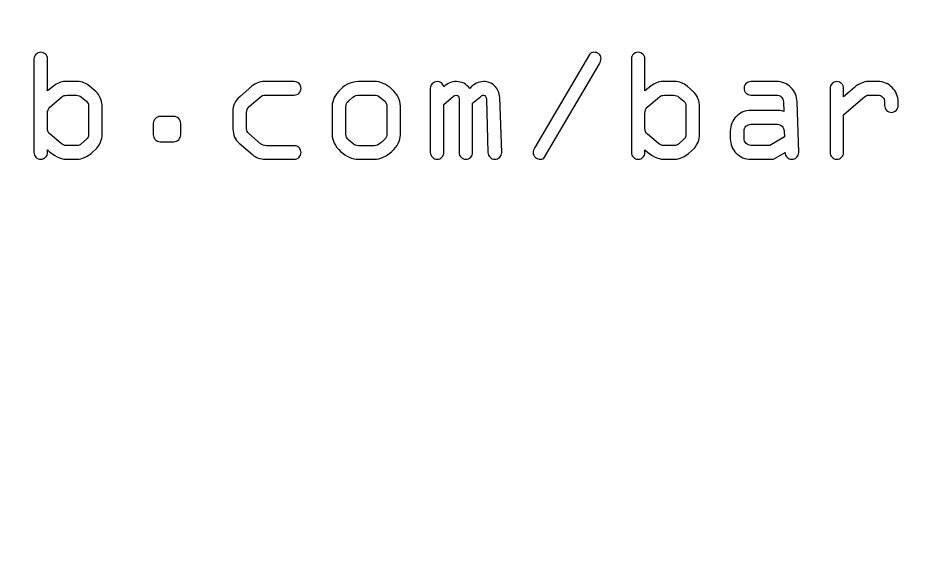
# Model space of a CAD drawing. Header units: centimetres. Extents: x -24.7 to -6.6, y 0.1 to 22.
# Drawn here: x -11.994 to -10.239, y 1.899 to 2.948 of the extents above; entities that cross this region are included whole.
import ezdxf

# ---------------------------------------------------------------- set-up
doc = ezdxf.new("R2010")
doc.units = ezdxf.units.CM
doc.header["$MEASUREMENT"] = 0
doc.layers.add('Layer 1', color=7, linetype='Continuous')

msp = doc.modelspace()

# ---------------------------------------------------------------- linework, layer by layer
at = {"layer": 'Layer 1', "lineweight": 20}
msp.add_open_spline([(-24.23734, 10.9532), (-24.23734, 10.9532), (-7.01586, 10.9532), (-7.01586, 10.9532), (-7.01586, 10.9532), (-6.78356, 10.9532), (-6.5935, 10.76314), (-6.5935, 10.53084), (-6.5935, 10.53084), (-6.5935, 10.53084), (-6.5935, 0.49496), (-6.5935, 0.49496), (-6.5935, 0.49496), (-6.5935, 0.26266), (-6.78356, 0.0726), (-7.01586, 0.0726), (-7.01586, 0.0726), (-7.01586, 0.0726), (-24.23734, 0.0726), (-24.23734, 0.0726), (-24.23734, 0.0726), (-24.46964, 0.0726), (-24.6597, 0.26266), (-24.6597, 0.49496), (-24.6597, 0.49496), (-24.6597, 0.49496), (-24.6597, 10.53084), (-24.6597, 10.53084), (-24.6597, 10.53084), (-24.6597, 10.76314), (-24.46964, 10.9532), (-24.23734, 10.9532)], degree=3, knots=[0, 0, 0, 0, 0.1111111, 0.1111111, 0.1111111, 0.1111111, 0.2222222, 0.2222222, 0.2222222, 0.2222222, 0.3333333, 0.3333333, 0.3333333, 0.3333333, 0.4444444, 0.4444444, 0.4444444, 0.4444444, 0.5555556, 0.5555556, 0.5555556, 0.5555556, 0.6666667, 0.6666667, 0.6666667, 0.6666667, 0.7777778, 0.7777778, 0.7777778, 0.7777778, 1, 1, 1, 1], dxfattribs=at)
at = {"layer": 'Layer 1', "color": 4}
for points, knots in [([(-11.93785, 2.86979), (-11.93785, 2.86979), (-11.93785, 2.80825), (-11.93785, 2.80825), (-11.93785, 2.80825), (-11.93785, 2.80825), (-11.92637, 2.8174), (-11.92637, 2.8174), (-11.92637, 2.8174), (-11.91912, 2.82338), (-11.91166, 2.82634), (-11.90388, 2.82634), (-11.90388, 2.82634), (-11.90388, 2.82634), (-11.88001, 2.82634), (-11.88001, 2.82634), (-11.88001, 2.82634), (-11.87123, 2.82634), (-11.86345, 2.82338), (-11.85663, 2.8174), (-11.85663, 2.8174), (-11.85663, 2.8174), (-11.84424, 2.80671), (-11.84424, 2.80671), (-11.84424, 2.80671), (-11.8408, 2.80369), (-11.838, 2.79941), (-11.83578, 2.79385), (-11.83578, 2.79385), (-11.83355, 2.7883), (-11.83244, 2.78285), (-11.83244, 2.77745), (-11.83244, 2.77745), (-11.83244, 2.77745), (-11.83244, 2.7249), (-11.83244, 2.7249), (-11.83244, 2.7249), (-11.83244, 2.72014), (-11.8335, 2.71516), (-11.83556, 2.70987), (-11.83556, 2.70987), (-11.83763, 2.70463), (-11.84001, 2.70077), (-11.84266, 2.69828), (-11.84266, 2.69828), (-11.84266, 2.69828), (-11.85398, 2.68765), (-11.85398, 2.68765), (-11.85398, 2.68765), (-11.85689, 2.68484), (-11.86102, 2.68236), (-11.86641, 2.68013), (-11.86641, 2.68013), (-11.87176, 2.67791), (-11.87631, 2.6768), (-11.88001, 2.6768), (-11.88001, 2.6768), (-11.88001, 2.6768), (-11.90235, 2.6768), (-11.90235, 2.6768), (-11.90235, 2.6768), (-11.91319, 2.6768), (-11.92505, 2.68283), (-11.93785, 2.6949), (-11.93785, 2.6949), (-11.93785, 2.6949), (-11.93785, 2.68982), (-11.93785, 2.68982), (-11.93785, 2.68982), (-11.93785, 2.68617), (-11.93912, 2.6831), (-11.94166, 2.68061), (-11.94166, 2.68061), (-11.9442, 2.67807), (-11.94727, 2.6768), (-11.95087, 2.6768), (-11.95087, 2.6768), (-11.95447, 2.6768), (-11.95754, 2.67807), (-11.96008, 2.68061), (-11.96008, 2.68061), (-11.96262, 2.68315), (-11.96389, 2.68622), (-11.96389, 2.68982), (-11.96389, 2.68982), (-11.96389, 2.68982), (-11.96389, 2.86984), (-11.96389, 2.86984), (-11.96389, 2.86984), (-11.96389, 2.87344), (-11.96262, 2.87651), (-11.96002, 2.87905), (-11.96002, 2.87905), (-11.95743, 2.88159), (-11.95436, 2.88286), (-11.95087, 2.88286), (-11.95087, 2.88286), (-11.94727, 2.88286), (-11.9442, 2.88159), (-11.94166, 2.87905), (-11.94166, 2.87905), (-11.93912, 2.87651), (-11.93785, 2.87339), (-11.93785, 2.86979)], [0, 0, 0, 0, 0.037037, 0.037037, 0.037037, 0.037037, 0.0740741, 0.0740741, 0.0740741, 0.0740741, 0.1111111, 0.1111111, 0.1111111, 0.1111111, 0.1481481, 0.1481481, 0.1481481, 0.1481481, 0.1851852, 0.1851852, 0.1851852, 0.1851852, 0.2222222, 0.2222222, 0.2222222, 0.2222222, 0.2592593, 0.2592593, 0.2592593, 0.2592593, 0.2962963, 0.2962963, 0.2962963, 0.2962963, 0.3333333, 0.3333333, 0.3333333, 0.3333333, 0.3703704, 0.3703704, 0.3703704, 0.3703704, 0.4074074, 0.4074074, 0.4074074, 0.4074074, 0.4444444, 0.4444444, 0.4444444, 0.4444444, 0.4814815, 0.4814815, 0.4814815, 0.4814815, 0.5185185, 0.5185185, 0.5185185, 0.5185185, 0.5555556, 0.5555556, 0.5555556, 0.5555556, 0.5925926, 0.5925926, 0.5925926, 0.5925926, 0.6296296, 0.6296296, 0.6296296, 0.6296296, 0.6666667, 0.6666667, 0.6666667, 0.6666667, 0.7037037, 0.7037037, 0.7037037, 0.7037037, 0.7407407, 0.7407407, 0.7407407, 0.7407407, 0.7777778, 0.7777778, 0.7777778, 0.7777778, 0.8148148, 0.8148148, 0.8148148, 0.8148148, 0.8518519, 0.8518519, 0.8518519, 0.8518519, 0.8888889, 0.8888889, 0.8888889, 0.8888889, 0.9259259, 0.9259259, 0.9259259, 0.9259259, 1, 1, 1, 1]), ([(-10.87492, 2.86021), (-10.87492, 2.86021), (-10.98064, 2.68082), (-10.98064, 2.68082), (-10.98064, 2.68082), (-10.98234, 2.67812), (-10.98493, 2.6768), (-10.98858, 2.6768), (-10.98858, 2.6768), (-10.99197, 2.6768), (-10.99514, 2.67796), (-10.99811, 2.68029), (-10.99811, 2.68029), (-11.00102, 2.68262), (-11.0025, 2.68558), (-11.0025, 2.68918), (-11.0025, 2.68918), (-11.0025, 2.69241), (-11.00144, 2.6958), (-10.99938, 2.69945), (-10.99938, 2.69945), (-10.99938, 2.69945), (-10.89375, 2.87868), (-10.89375, 2.87868), (-10.89375, 2.87868), (-10.89201, 2.88148), (-10.88926, 2.88286), (-10.8855, 2.88286), (-10.8855, 2.88286), (-10.88222, 2.88286), (-10.87904, 2.88175), (-10.87613, 2.87952), (-10.87613, 2.87952), (-10.87317, 2.8773), (-10.87169, 2.87439), (-10.87169, 2.87074), (-10.87169, 2.87074), (-10.87169, 2.86735), (-10.87275, 2.86386), (-10.87492, 2.86021)], [0, 0, 0, 0, 0.0909091, 0.0909091, 0.0909091, 0.0909091, 0.1818182, 0.1818182, 0.1818182, 0.1818182, 0.2727273, 0.2727273, 0.2727273, 0.2727273, 0.3636364, 0.3636364, 0.3636364, 0.3636364, 0.4545455, 0.4545455, 0.4545455, 0.4545455, 0.5454545, 0.5454545, 0.5454545, 0.5454545, 0.6363636, 0.6363636, 0.6363636, 0.6363636, 0.7272727, 0.7272727, 0.7272727, 0.7272727, 0.8181818, 0.8181818, 0.8181818, 0.8181818, 1, 1, 1, 1]), ([(-10.78723, 2.86979), (-10.78723, 2.86979), (-10.78723, 2.80825), (-10.78723, 2.80825), (-10.78723, 2.80825), (-10.78723, 2.80825), (-10.77575, 2.8174), (-10.77575, 2.8174), (-10.77575, 2.8174), (-10.7685, 2.82338), (-10.76104, 2.82634), (-10.75326, 2.82634), (-10.75326, 2.82634), (-10.75326, 2.82634), (-10.72939, 2.82634), (-10.72939, 2.82634), (-10.72939, 2.82634), (-10.72061, 2.82634), (-10.71283, 2.82338), (-10.70601, 2.8174), (-10.70601, 2.8174), (-10.70601, 2.8174), (-10.69362, 2.80671), (-10.69362, 2.80671), (-10.69362, 2.80671), (-10.69018, 2.80369), (-10.68738, 2.79941), (-10.68516, 2.79385), (-10.68516, 2.79385), (-10.68293, 2.7883), (-10.68182, 2.78285), (-10.68182, 2.77745), (-10.68182, 2.77745), (-10.68182, 2.77745), (-10.68182, 2.7249), (-10.68182, 2.7249), (-10.68182, 2.7249), (-10.68182, 2.72014), (-10.68288, 2.71516), (-10.68494, 2.70987), (-10.68494, 2.70987), (-10.68701, 2.70463), (-10.68939, 2.70077), (-10.69204, 2.69828), (-10.69204, 2.69828), (-10.69204, 2.69828), (-10.70336, 2.68765), (-10.70336, 2.68765), (-10.70336, 2.68765), (-10.70627, 2.68484), (-10.7104, 2.68236), (-10.71579, 2.68013), (-10.71579, 2.68013), (-10.72114, 2.67791), (-10.72569, 2.6768), (-10.72939, 2.6768), (-10.72939, 2.6768), (-10.72939, 2.6768), (-10.75173, 2.6768), (-10.75173, 2.6768), (-10.75173, 2.6768), (-10.76257, 2.6768), (-10.77443, 2.68283), (-10.78723, 2.6949), (-10.78723, 2.6949), (-10.78723, 2.6949), (-10.78723, 2.68982), (-10.78723, 2.68982), (-10.78723, 2.68982), (-10.78723, 2.68617), (-10.7885, 2.6831), (-10.79104, 2.68061), (-10.79104, 2.68061), (-10.79358, 2.67807), (-10.79665, 2.6768), (-10.80025, 2.6768), (-10.80025, 2.6768), (-10.80385, 2.6768), (-10.80692, 2.67807), (-10.80946, 2.68061), (-10.80946, 2.68061), (-10.812, 2.68315), (-10.81327, 2.68622), (-10.81327, 2.68982), (-10.81327, 2.68982), (-10.81327, 2.68982), (-10.81327, 2.86984), (-10.81327, 2.86984), (-10.81327, 2.86984), (-10.81327, 2.87344), (-10.812, 2.87651), (-10.8094, 2.87905), (-10.8094, 2.87905), (-10.80681, 2.88159), (-10.80374, 2.88286), (-10.80025, 2.88286), (-10.80025, 2.88286), (-10.79665, 2.88286), (-10.79358, 2.88159), (-10.79104, 2.87905), (-10.79104, 2.87905), (-10.7885, 2.87651), (-10.78723, 2.87339), (-10.78723, 2.86979)], [0, 0, 0, 0, 0.037037, 0.037037, 0.037037, 0.037037, 0.0740741, 0.0740741, 0.0740741, 0.0740741, 0.1111111, 0.1111111, 0.1111111, 0.1111111, 0.1481481, 0.1481481, 0.1481481, 0.1481481, 0.1851852, 0.1851852, 0.1851852, 0.1851852, 0.2222222, 0.2222222, 0.2222222, 0.2222222, 0.2592593, 0.2592593, 0.2592593, 0.2592593, 0.2962963, 0.2962963, 0.2962963, 0.2962963, 0.3333333, 0.3333333, 0.3333333, 0.3333333, 0.3703704, 0.3703704, 0.3703704, 0.3703704, 0.4074074, 0.4074074, 0.4074074, 0.4074074, 0.4444444, 0.4444444, 0.4444444, 0.4444444, 0.4814815, 0.4814815, 0.4814815, 0.4814815, 0.5185185, 0.5185185, 0.5185185, 0.5185185, 0.5555556, 0.5555556, 0.5555556, 0.5555556, 0.5925926, 0.5925926, 0.5925926, 0.5925926, 0.6296296, 0.6296296, 0.6296296, 0.6296296, 0.6666667, 0.6666667, 0.6666667, 0.6666667, 0.7037037, 0.7037037, 0.7037037, 0.7037037, 0.7407407, 0.7407407, 0.7407407, 0.7407407, 0.7777778, 0.7777778, 0.7777778, 0.7777778, 0.8148148, 0.8148148, 0.8148148, 0.8148148, 0.8518519, 0.8518519, 0.8518519, 0.8518519, 0.8888889, 0.8888889, 0.8888889, 0.8888889, 0.9259259, 0.9259259, 0.9259259, 0.9259259, 1, 1, 1, 1]), ([(-11.25808, 2.77909), (-11.25808, 2.77909), (-11.25808, 2.72405), (-11.25808, 2.72405), (-11.25808, 2.72405), (-11.25808, 2.71241), (-11.26359, 2.70162), (-11.27459, 2.69167), (-11.27459, 2.69167), (-11.2856, 2.68177), (-11.29693, 2.6768), (-11.30862, 2.6768), (-11.30862, 2.6768), (-11.30862, 2.6768), (-11.33915, 2.6768), (-11.33915, 2.6768), (-11.33915, 2.6768), (-11.35106, 2.6768), (-11.36238, 2.68183), (-11.37323, 2.69193), (-11.37323, 2.69193), (-11.38408, 2.70199), (-11.38953, 2.71268), (-11.38953, 2.72405), (-11.38953, 2.72405), (-11.38953, 2.72405), (-11.38953, 2.77909), (-11.38953, 2.77909), (-11.38953, 2.77909), (-11.38953, 2.79047), (-11.38424, 2.80115), (-11.37365, 2.81121), (-11.37365, 2.81121), (-11.36307, 2.82132), (-11.35154, 2.82634), (-11.33915, 2.82634), (-11.33915, 2.82634), (-11.33915, 2.82634), (-11.30862, 2.82634), (-11.30862, 2.82634), (-11.30862, 2.82634), (-11.29693, 2.82655), (-11.2856, 2.82169), (-11.27459, 2.81179), (-11.27459, 2.81179), (-11.26359, 2.80184), (-11.25808, 2.79094), (-11.25808, 2.77909)], [0, 0, 0, 0, 0.0769231, 0.0769231, 0.0769231, 0.0769231, 0.1538462, 0.1538462, 0.1538462, 0.1538462, 0.2307692, 0.2307692, 0.2307692, 0.2307692, 0.3076923, 0.3076923, 0.3076923, 0.3076923, 0.3846154, 0.3846154, 0.3846154, 0.3846154, 0.4615385, 0.4615385, 0.4615385, 0.4615385, 0.5384615, 0.5384615, 0.5384615, 0.5384615, 0.6153846, 0.6153846, 0.6153846, 0.6153846, 0.6923077, 0.6923077, 0.6923077, 0.6923077, 0.7692308, 0.7692308, 0.7692308, 0.7692308, 0.8461538, 0.8461538, 0.8461538, 0.8461538, 1, 1, 1, 1]), ([(-11.46255, 2.6768), (-11.46255, 2.6768), (-11.51822, 2.6768), (-11.51822, 2.6768), (-11.51822, 2.6768), (-11.52801, 2.6768), (-11.53637, 2.67976), (-11.54331, 2.68564), (-11.54331, 2.68564), (-11.54331, 2.68564), (-11.5686, 2.70765), (-11.5686, 2.70765), (-11.5686, 2.70765), (-11.57664, 2.71437), (-11.58066, 2.72347), (-11.58066, 2.7349), (-11.58066, 2.7349), (-11.58066, 2.7349), (-11.58066, 2.76888), (-11.58066, 2.76888), (-11.58066, 2.76888), (-11.58109, 2.77988), (-11.57654, 2.78951), (-11.56707, 2.79766), (-11.56707, 2.79766), (-11.56707, 2.79766), (-11.54431, 2.81735), (-11.54431, 2.81735), (-11.54431, 2.81735), (-11.53701, 2.82333), (-11.52918, 2.82634), (-11.52082, 2.82634), (-11.52082, 2.82634), (-11.52082, 2.82634), (-11.4625, 2.82634), (-11.4625, 2.82634), (-11.4625, 2.82634), (-11.4589, 2.82634), (-11.45583, 2.82507), (-11.45335, 2.82253), (-11.45335, 2.82253), (-11.45081, 2.81999), (-11.44954, 2.81692), (-11.44954, 2.81333), (-11.44954, 2.81333), (-11.44954, 2.80962), (-11.45081, 2.8065), (-11.45335, 2.80401), (-11.45335, 2.80401), (-11.45583, 2.80152), (-11.4589, 2.80031), (-11.4625, 2.80031), (-11.4625, 2.80031), (-11.4625, 2.80031), (-11.51833, 2.80031), (-11.51833, 2.80031), (-11.51833, 2.80031), (-11.52182, 2.80031), (-11.52516, 2.79893), (-11.52833, 2.79613), (-11.52833, 2.79613), (-11.52833, 2.79613), (-11.54923, 2.77829), (-11.54923, 2.77829), (-11.54923, 2.77829), (-11.55262, 2.77544), (-11.55431, 2.77152), (-11.55431, 2.76671), (-11.55431, 2.76671), (-11.55431, 2.76671), (-11.55431, 2.7349), (-11.55431, 2.7349), (-11.55431, 2.7349), (-11.55431, 2.73152), (-11.55299, 2.72861), (-11.55029, 2.72622), (-11.55029, 2.72622), (-11.55029, 2.72622), (-11.52732, 2.7067), (-11.52732, 2.7067), (-11.52732, 2.7067), (-11.52447, 2.70411), (-11.5206, 2.70284), (-11.51589, 2.70284), (-11.51589, 2.70284), (-11.51589, 2.70284), (-11.46255, 2.70284), (-11.46255, 2.70284), (-11.46255, 2.70284), (-11.45906, 2.70284), (-11.45599, 2.70157), (-11.4534, 2.69903), (-11.4534, 2.69903), (-11.45081, 2.69649), (-11.44954, 2.69342), (-11.44954, 2.68982), (-11.44954, 2.68982), (-11.44954, 2.68622), (-11.45081, 2.68315), (-11.45335, 2.68061), (-11.45335, 2.68061), (-11.45589, 2.67807), (-11.45896, 2.6768), (-11.46255, 2.6768)], [0, 0, 0, 0, 0.037037, 0.037037, 0.037037, 0.037037, 0.0740741, 0.0740741, 0.0740741, 0.0740741, 0.1111111, 0.1111111, 0.1111111, 0.1111111, 0.1481481, 0.1481481, 0.1481481, 0.1481481, 0.1851852, 0.1851852, 0.1851852, 0.1851852, 0.2222222, 0.2222222, 0.2222222, 0.2222222, 0.2592593, 0.2592593, 0.2592593, 0.2592593, 0.2962963, 0.2962963, 0.2962963, 0.2962963, 0.3333333, 0.3333333, 0.3333333, 0.3333333, 0.3703704, 0.3703704, 0.3703704, 0.3703704, 0.4074074, 0.4074074, 0.4074074, 0.4074074, 0.4444444, 0.4444444, 0.4444444, 0.4444444, 0.4814815, 0.4814815, 0.4814815, 0.4814815, 0.5185185, 0.5185185, 0.5185185, 0.5185185, 0.5555556, 0.5555556, 0.5555556, 0.5555556, 0.5925926, 0.5925926, 0.5925926, 0.5925926, 0.6296296, 0.6296296, 0.6296296, 0.6296296, 0.6666667, 0.6666667, 0.6666667, 0.6666667, 0.7037037, 0.7037037, 0.7037037, 0.7037037, 0.7407407, 0.7407407, 0.7407407, 0.7407407, 0.7777778, 0.7777778, 0.7777778, 0.7777778, 0.8148148, 0.8148148, 0.8148148, 0.8148148, 0.8518519, 0.8518519, 0.8518519, 0.8518519, 0.8888889, 0.8888889, 0.8888889, 0.8888889, 0.9259259, 0.9259259, 0.9259259, 0.9259259, 1, 1, 1, 1]), ([(-11.20062, 2.68982), (-11.20062, 2.68982), (-11.20062, 2.81333), (-11.20062, 2.81333), (-11.20062, 2.81333), (-11.20062, 2.81692), (-11.19935, 2.81999), (-11.19675, 2.82253), (-11.19675, 2.82253), (-11.19421, 2.82507), (-11.19109, 2.82634), (-11.18744, 2.82634), (-11.18744, 2.82634), (-11.18067, 2.82634), (-11.17638, 2.82296), (-11.17458, 2.81613), (-11.17458, 2.81613), (-11.16733, 2.82296), (-11.15929, 2.82634), (-11.1504, 2.82634), (-11.1504, 2.82634), (-11.13997, 2.82634), (-11.1314, 2.8219), (-11.12473, 2.81301), (-11.12473, 2.81301), (-11.11648, 2.8219), (-11.10738, 2.82634), (-11.09748, 2.82634), (-11.09748, 2.82634), (-11.08939, 2.82634), (-11.0824, 2.82349), (-11.07647, 2.81777), (-11.07647, 2.81777), (-11.07055, 2.81206), (-11.06737, 2.80475), (-11.06695, 2.79586), (-11.06695, 2.79586), (-11.06695, 2.79586), (-11.06314, 2.68982), (-11.06314, 2.68982), (-11.06314, 2.68982), (-11.06314, 2.68627), (-11.06441, 2.68326), (-11.067, 2.68066), (-11.067, 2.68066), (-11.0696, 2.67807), (-11.07266, 2.6768), (-11.07616, 2.6768), (-11.07616, 2.6768), (-11.07976, 2.6768), (-11.08288, 2.67807), (-11.08547, 2.68066), (-11.08547, 2.68066), (-11.08806, 2.68326), (-11.08939, 2.68627), (-11.08949, 2.68976), (-11.08949, 2.68976), (-11.08949, 2.68976), (-11.09267, 2.79163), (-11.09267, 2.79163), (-11.09267, 2.79163), (-11.09288, 2.79719), (-11.09463, 2.79999), (-11.09785, 2.79999), (-11.09785, 2.79999), (-11.0996, 2.79999), (-11.10145, 2.7992), (-11.10336, 2.79766), (-11.10336, 2.79766), (-11.10336, 2.79766), (-11.11902, 2.78464), (-11.11902, 2.78464), (-11.11902, 2.78464), (-11.11902, 2.78464), (-11.11902, 2.6895), (-11.11902, 2.6895), (-11.11902, 2.6895), (-11.11902, 2.68601), (-11.12029, 2.68299), (-11.12283, 2.6805), (-11.12283, 2.6805), (-11.12537, 2.67802), (-11.12844, 2.6768), (-11.13204, 2.6768), (-11.13204, 2.6768), (-11.13553, 2.6768), (-11.1386, 2.67807), (-11.14119, 2.68061), (-11.14119, 2.68061), (-11.14378, 2.68315), (-11.14505, 2.68622), (-11.14505, 2.68982), (-11.14505, 2.68982), (-11.14505, 2.68982), (-11.14505, 2.79332), (-11.14505, 2.79332), (-11.14505, 2.79332), (-11.14505, 2.79777), (-11.14696, 2.79999), (-11.15077, 2.79999), (-11.15077, 2.79999), (-11.15262, 2.79999), (-11.15432, 2.7993), (-11.15585, 2.79798), (-11.15585, 2.79798), (-11.15585, 2.79798), (-11.17458, 2.78216), (-11.17458, 2.78216), (-11.17458, 2.78216), (-11.17458, 2.78216), (-11.17458, 2.68976), (-11.17458, 2.68976), (-11.17458, 2.68976), (-11.17458, 2.68627), (-11.1758, 2.68326), (-11.17829, 2.68066), (-11.17829, 2.68066), (-11.18077, 2.67807), (-11.18379, 2.6768), (-11.18728, 2.6768), (-11.18728, 2.6768), (-11.19088, 2.6768), (-11.19406, 2.67807), (-11.19665, 2.68066), (-11.19665, 2.68066), (-11.19929, 2.68326), (-11.20062, 2.68633), (-11.20062, 2.68982)], [0, 0, 0, 0, 0.030303, 0.030303, 0.030303, 0.030303, 0.0606061, 0.0606061, 0.0606061, 0.0606061, 0.0909091, 0.0909091, 0.0909091, 0.0909091, 0.1212121, 0.1212121, 0.1212121, 0.1212121, 0.1515152, 0.1515152, 0.1515152, 0.1515152, 0.1818182, 0.1818182, 0.1818182, 0.1818182, 0.2121212, 0.2121212, 0.2121212, 0.2121212, 0.2424242, 0.2424242, 0.2424242, 0.2424242, 0.2727273, 0.2727273, 0.2727273, 0.2727273, 0.3030303, 0.3030303, 0.3030303, 0.3030303, 0.3333333, 0.3333333, 0.3333333, 0.3333333, 0.3636364, 0.3636364, 0.3636364, 0.3636364, 0.3939394, 0.3939394, 0.3939394, 0.3939394, 0.4242424, 0.4242424, 0.4242424, 0.4242424, 0.4545455, 0.4545455, 0.4545455, 0.4545455, 0.4848485, 0.4848485, 0.4848485, 0.4848485, 0.5151515, 0.5151515, 0.5151515, 0.5151515, 0.5454545, 0.5454545, 0.5454545, 0.5454545, 0.5757576, 0.5757576, 0.5757576, 0.5757576, 0.6060606, 0.6060606, 0.6060606, 0.6060606, 0.6363636, 0.6363636, 0.6363636, 0.6363636, 0.6666667, 0.6666667, 0.6666667, 0.6666667, 0.6969697, 0.6969697, 0.6969697, 0.6969697, 0.7272727, 0.7272727, 0.7272727, 0.7272727, 0.7575758, 0.7575758, 0.7575758, 0.7575758, 0.7878788, 0.7878788, 0.7878788, 0.7878788, 0.8181818, 0.8181818, 0.8181818, 0.8181818, 0.8484848, 0.8484848, 0.8484848, 0.8484848, 0.8787879, 0.8787879, 0.8787879, 0.8787879, 0.9090909, 0.9090909, 0.9090909, 0.9090909, 0.9393939, 0.9393939, 0.9393939, 0.9393939, 1, 1, 1, 1]), ([(-10.58324, 2.77078), (-10.58324, 2.77078), (-10.53207, 2.77078), (-10.53207, 2.77078), (-10.53207, 2.77078), (-10.52926, 2.77078), (-10.52519, 2.77015), (-10.51995, 2.76888), (-10.51995, 2.76888), (-10.51995, 2.76888), (-10.52053, 2.78729), (-10.52053, 2.78729), (-10.52053, 2.78729), (-10.52053, 2.79094), (-10.5218, 2.79401), (-10.52434, 2.7965), (-10.52434, 2.7965), (-10.52688, 2.79904), (-10.53, 2.80031), (-10.5336, 2.80031), (-10.5336, 2.80031), (-10.5336, 2.80031), (-10.58334, 2.80031), (-10.58334, 2.80031), (-10.58334, 2.80031), (-10.58684, 2.80031), (-10.58991, 2.80158), (-10.5925, 2.80417), (-10.5925, 2.80417), (-10.59509, 2.80676), (-10.59641, 2.80983), (-10.59641, 2.81333), (-10.59641, 2.81333), (-10.59641, 2.81692), (-10.59514, 2.81999), (-10.5926, 2.82253), (-10.5926, 2.82253), (-10.59006, 2.82507), (-10.587, 2.82634), (-10.58334, 2.82634), (-10.58334, 2.82634), (-10.58334, 2.82634), (-10.53371, 2.82634), (-10.53371, 2.82634), (-10.53371, 2.82634), (-10.52291, 2.82634), (-10.51371, 2.82259), (-10.50609, 2.81502), (-10.50609, 2.81502), (-10.49847, 2.8075), (-10.4945, 2.79824), (-10.49418, 2.78729), (-10.49418, 2.78729), (-10.49418, 2.78729), (-10.491, 2.68982), (-10.491, 2.68982), (-10.491, 2.68982), (-10.491, 2.68622), (-10.49227, 2.68315), (-10.49487, 2.68061), (-10.49487, 2.68061), (-10.49746, 2.67807), (-10.50053, 2.6768), (-10.50402, 2.6768), (-10.50402, 2.6768), (-10.50773, 2.6768), (-10.5109, 2.67807), (-10.51349, 2.68061), (-10.51349, 2.68061), (-10.51609, 2.68315), (-10.51736, 2.68622), (-10.51736, 2.68982), (-10.51736, 2.68982), (-10.51736, 2.68982), (-10.53937, 2.6768), (-10.53937, 2.6768), (-10.53937, 2.6768), (-10.53937, 2.6768), (-10.5834, 2.6768), (-10.5834, 2.6768), (-10.5834, 2.6768), (-10.59435, 2.6768), (-10.60366, 2.68061), (-10.61128, 2.68828), (-10.61128, 2.68828), (-10.61896, 2.6959), (-10.62277, 2.70522), (-10.62277, 2.71617), (-10.62277, 2.71617), (-10.62277, 2.71617), (-10.62277, 2.73141), (-10.62277, 2.73141), (-10.62277, 2.73141), (-10.62277, 2.74226), (-10.6189, 2.75152), (-10.61118, 2.75924), (-10.61118, 2.75924), (-10.60345, 2.76692), (-10.59414, 2.77078), (-10.58324, 2.77078)], [0, 0, 0, 0, 0.0384615, 0.0384615, 0.0384615, 0.0384615, 0.0769231, 0.0769231, 0.0769231, 0.0769231, 0.1153846, 0.1153846, 0.1153846, 0.1153846, 0.1538462, 0.1538462, 0.1538462, 0.1538462, 0.1923077, 0.1923077, 0.1923077, 0.1923077, 0.2307692, 0.2307692, 0.2307692, 0.2307692, 0.2692308, 0.2692308, 0.2692308, 0.2692308, 0.3076923, 0.3076923, 0.3076923, 0.3076923, 0.3461538, 0.3461538, 0.3461538, 0.3461538, 0.3846154, 0.3846154, 0.3846154, 0.3846154, 0.4230769, 0.4230769, 0.4230769, 0.4230769, 0.4615385, 0.4615385, 0.4615385, 0.4615385, 0.5, 0.5, 0.5, 0.5, 0.5384615, 0.5384615, 0.5384615, 0.5384615, 0.5769231, 0.5769231, 0.5769231, 0.5769231, 0.6153846, 0.6153846, 0.6153846, 0.6153846, 0.6538462, 0.6538462, 0.6538462, 0.6538462, 0.6923077, 0.6923077, 0.6923077, 0.6923077, 0.7307692, 0.7307692, 0.7307692, 0.7307692, 0.7692308, 0.7692308, 0.7692308, 0.7692308, 0.8076923, 0.8076923, 0.8076923, 0.8076923, 0.8461538, 0.8461538, 0.8461538, 0.8461538, 0.8846154, 0.8846154, 0.8846154, 0.8846154, 0.9230769, 0.9230769, 0.9230769, 0.9230769, 1, 1, 1, 1]), ([(-10.43068, 2.68982), (-10.43068, 2.68982), (-10.43068, 2.81306), (-10.43068, 2.81306), (-10.43068, 2.81306), (-10.43068, 2.81666), (-10.42941, 2.81978), (-10.42687, 2.82237), (-10.42687, 2.82237), (-10.42433, 2.82502), (-10.42126, 2.82634), (-10.41766, 2.82634), (-10.41766, 2.82634), (-10.41406, 2.82634), (-10.41099, 2.82507), (-10.40845, 2.82253), (-10.40845, 2.82253), (-10.40591, 2.81999), (-10.40464, 2.81687), (-10.40464, 2.81317), (-10.40464, 2.81317), (-10.40464, 2.81317), (-10.40464, 2.79713), (-10.40464, 2.79713), (-10.40464, 2.79713), (-10.40464, 2.79713), (-10.38343, 2.81523), (-10.38343, 2.81523), (-10.38343, 2.81523), (-10.37464, 2.82264), (-10.36607, 2.82634), (-10.35765, 2.82634), (-10.35765, 2.82634), (-10.35765, 2.82634), (-10.3386, 2.82634), (-10.3386, 2.82634), (-10.3386, 2.82634), (-10.32786, 2.82634), (-10.31866, 2.82253), (-10.31104, 2.81486), (-10.31104, 2.81486), (-10.30336, 2.80724), (-10.29955, 2.79803), (-10.29955, 2.78729), (-10.29955, 2.78729), (-10.29955, 2.78729), (-10.29955, 2.78031), (-10.29955, 2.78031), (-10.29955, 2.78031), (-10.29955, 2.7766), (-10.30082, 2.77343), (-10.30336, 2.77083), (-10.30336, 2.77083), (-10.3059, 2.76824), (-10.30897, 2.76697), (-10.31257, 2.76697), (-10.31257, 2.76697), (-10.31617, 2.76697), (-10.31924, 2.76824), (-10.32178, 2.77078), (-10.32178, 2.77078), (-10.32432, 2.77332), (-10.32559, 2.77639), (-10.32559, 2.77999), (-10.32559, 2.77999), (-10.32559, 2.77999), (-10.32559, 2.78729), (-10.32559, 2.78729), (-10.32559, 2.78729), (-10.32559, 2.79089), (-10.32686, 2.79396), (-10.3294, 2.7965), (-10.3294, 2.7965), (-10.33194, 2.79904), (-10.33501, 2.80031), (-10.3386, 2.80031), (-10.3386, 2.80031), (-10.3386, 2.80031), (-10.35549, 2.80031), (-10.35549, 2.80031), (-10.35549, 2.80031), (-10.35914, 2.80031), (-10.36316, 2.7984), (-10.3676, 2.79459), (-10.3676, 2.79459), (-10.3676, 2.79459), (-10.40464, 2.76253), (-10.40464, 2.76253), (-10.40464, 2.76253), (-10.40464, 2.76253), (-10.40464, 2.68982), (-10.40464, 2.68982), (-10.40464, 2.68982), (-10.40464, 2.68622), (-10.40591, 2.68315), (-10.40851, 2.68061), (-10.40851, 2.68061), (-10.4111, 2.67807), (-10.41417, 2.6768), (-10.41766, 2.6768), (-10.41766, 2.6768), (-10.42126, 2.6768), (-10.42433, 2.67807), (-10.42687, 2.68061), (-10.42687, 2.68061), (-10.42941, 2.6831), (-10.43068, 2.68617), (-10.43068, 2.68982)], [0, 0, 0, 0, 0.0357143, 0.0357143, 0.0357143, 0.0357143, 0.0714286, 0.0714286, 0.0714286, 0.0714286, 0.1071429, 0.1071429, 0.1071429, 0.1071429, 0.1428571, 0.1428571, 0.1428571, 0.1428571, 0.1785714, 0.1785714, 0.1785714, 0.1785714, 0.2142857, 0.2142857, 0.2142857, 0.2142857, 0.25, 0.25, 0.25, 0.25, 0.2857143, 0.2857143, 0.2857143, 0.2857143, 0.3214286, 0.3214286, 0.3214286, 0.3214286, 0.3571429, 0.3571429, 0.3571429, 0.3571429, 0.3928571, 0.3928571, 0.3928571, 0.3928571, 0.4285714, 0.4285714, 0.4285714, 0.4285714, 0.4642857, 0.4642857, 0.4642857, 0.4642857, 0.5, 0.5, 0.5, 0.5, 0.5357143, 0.5357143, 0.5357143, 0.5357143, 0.5714286, 0.5714286, 0.5714286, 0.5714286, 0.6071429, 0.6071429, 0.6071429, 0.6071429, 0.6428571, 0.6428571, 0.6428571, 0.6428571, 0.6785714, 0.6785714, 0.6785714, 0.6785714, 0.7142857, 0.7142857, 0.7142857, 0.7142857, 0.75, 0.75, 0.75, 0.75, 0.7857143, 0.7857143, 0.7857143, 0.7857143, 0.8214286, 0.8214286, 0.8214286, 0.8214286, 0.8571429, 0.8571429, 0.8571429, 0.8571429, 0.8928571, 0.8928571, 0.8928571, 0.8928571, 0.9285714, 0.9285714, 0.9285714, 0.9285714, 1, 1, 1, 1]), ([(-11.88203, 2.79999), (-11.88203, 2.79999), (-11.90002, 2.79999), (-11.90002, 2.79999), (-11.90002, 2.79999), (-11.90436, 2.79999), (-11.90769, 2.79898), (-11.90997, 2.79703), (-11.90997, 2.79703), (-11.90997, 2.79703), (-11.93335, 2.77702), (-11.93335, 2.77702), (-11.93335, 2.77702), (-11.93637, 2.77433), (-11.93785, 2.7703), (-11.93785, 2.76496), (-11.93785, 2.76496), (-11.93785, 2.76496), (-11.93785, 2.73564), (-11.93785, 2.73564), (-11.93785, 2.73564), (-11.93785, 2.73136), (-11.93616, 2.72776), (-11.93272, 2.7249), (-11.93272, 2.7249), (-11.93272, 2.7249), (-11.91182, 2.70733), (-11.91182, 2.70733), (-11.91182, 2.70733), (-11.9088, 2.70453), (-11.90568, 2.70315), (-11.90235, 2.70315), (-11.90235, 2.70315), (-11.90235, 2.70315), (-11.88113, 2.70315), (-11.88113, 2.70315), (-11.88113, 2.70315), (-11.87811, 2.70315), (-11.87552, 2.70411), (-11.87335, 2.70596), (-11.87335, 2.70596), (-11.87335, 2.70596), (-11.86298, 2.71522), (-11.86298, 2.71522), (-11.86298, 2.71522), (-11.86017, 2.71728), (-11.85879, 2.72019), (-11.85879, 2.724), (-11.85879, 2.724), (-11.85879, 2.724), (-11.85879, 2.77866), (-11.85879, 2.77866), (-11.85879, 2.77866), (-11.85879, 2.783), (-11.86017, 2.78628), (-11.86298, 2.78856), (-11.86298, 2.78856), (-11.86298, 2.78856), (-11.87245, 2.79644), (-11.87245, 2.79644), (-11.87245, 2.79644), (-11.8753, 2.79883), (-11.87853, 2.79999), (-11.88203, 2.79999)], [0, 0, 0, 0, 0.0588235, 0.0588235, 0.0588235, 0.0588235, 0.1176471, 0.1176471, 0.1176471, 0.1176471, 0.1764706, 0.1764706, 0.1764706, 0.1764706, 0.2352941, 0.2352941, 0.2352941, 0.2352941, 0.2941176, 0.2941176, 0.2941176, 0.2941176, 0.3529412, 0.3529412, 0.3529412, 0.3529412, 0.4117647, 0.4117647, 0.4117647, 0.4117647, 0.4705882, 0.4705882, 0.4705882, 0.4705882, 0.5294118, 0.5294118, 0.5294118, 0.5294118, 0.5882353, 0.5882353, 0.5882353, 0.5882353, 0.6470588, 0.6470588, 0.6470588, 0.6470588, 0.7058824, 0.7058824, 0.7058824, 0.7058824, 0.7647059, 0.7647059, 0.7647059, 0.7647059, 0.8235294, 0.8235294, 0.8235294, 0.8235294, 0.8823529, 0.8823529, 0.8823529, 0.8823529, 1, 1, 1, 1]), ([(-11.36318, 2.77798), (-11.36318, 2.77798), (-11.36318, 2.72532), (-11.36318, 2.72532), (-11.36318, 2.72532), (-11.36318, 2.72056), (-11.36148, 2.71681), (-11.35804, 2.714), (-11.35804, 2.714), (-11.35804, 2.714), (-11.34831, 2.70564), (-11.34831, 2.70564), (-11.34831, 2.70564), (-11.34614, 2.70379), (-11.34307, 2.70284), (-11.33915, 2.70284), (-11.33915, 2.70284), (-11.33915, 2.70284), (-11.30894, 2.70284), (-11.30894, 2.70284), (-11.30894, 2.70284), (-11.30449, 2.70284), (-11.30047, 2.70442), (-11.29682, 2.70765), (-11.29682, 2.70765), (-11.29682, 2.70765), (-11.28894, 2.71464), (-11.28894, 2.71464), (-11.28894, 2.71464), (-11.28571, 2.71707), (-11.28412, 2.72056), (-11.28412, 2.72501), (-11.28412, 2.72501), (-11.28412, 2.72501), (-11.28412, 2.77766), (-11.28412, 2.77766), (-11.28412, 2.77766), (-11.28412, 2.78285), (-11.28571, 2.78666), (-11.28894, 2.78914), (-11.28894, 2.78914), (-11.28894, 2.78914), (-11.29809, 2.79644), (-11.29809, 2.79644), (-11.29809, 2.79644), (-11.30116, 2.79904), (-11.30481, 2.80031), (-11.30894, 2.80031), (-11.30894, 2.80031), (-11.30894, 2.80031), (-11.33587, 2.80031), (-11.33587, 2.80031), (-11.33587, 2.80031), (-11.3418, 2.80031), (-11.34635, 2.79893), (-11.34952, 2.79613), (-11.34952, 2.79613), (-11.34952, 2.79613), (-11.35836, 2.78851), (-11.35836, 2.78851), (-11.35836, 2.78851), (-11.36159, 2.78586), (-11.36318, 2.78232), (-11.36318, 2.77798)], [0, 0, 0, 0, 0.0588235, 0.0588235, 0.0588235, 0.0588235, 0.1176471, 0.1176471, 0.1176471, 0.1176471, 0.1764706, 0.1764706, 0.1764706, 0.1764706, 0.2352941, 0.2352941, 0.2352941, 0.2352941, 0.2941176, 0.2941176, 0.2941176, 0.2941176, 0.3529412, 0.3529412, 0.3529412, 0.3529412, 0.4117647, 0.4117647, 0.4117647, 0.4117647, 0.4705882, 0.4705882, 0.4705882, 0.4705882, 0.5294118, 0.5294118, 0.5294118, 0.5294118, 0.5882353, 0.5882353, 0.5882353, 0.5882353, 0.6470588, 0.6470588, 0.6470588, 0.6470588, 0.7058824, 0.7058824, 0.7058824, 0.7058824, 0.7647059, 0.7647059, 0.7647059, 0.7647059, 0.8235294, 0.8235294, 0.8235294, 0.8235294, 0.8823529, 0.8823529, 0.8823529, 0.8823529, 1, 1, 1, 1]), ([(-10.73141, 2.79999), (-10.73141, 2.79999), (-10.7494, 2.79999), (-10.7494, 2.79999), (-10.7494, 2.79999), (-10.75374, 2.79999), (-10.75707, 2.79898), (-10.75935, 2.79703), (-10.75935, 2.79703), (-10.75935, 2.79703), (-10.78273, 2.77702), (-10.78273, 2.77702), (-10.78273, 2.77702), (-10.78575, 2.77433), (-10.78723, 2.7703), (-10.78723, 2.76496), (-10.78723, 2.76496), (-10.78723, 2.76496), (-10.78723, 2.73564), (-10.78723, 2.73564), (-10.78723, 2.73564), (-10.78723, 2.73136), (-10.78554, 2.72776), (-10.7821, 2.7249), (-10.7821, 2.7249), (-10.7821, 2.7249), (-10.7612, 2.70733), (-10.7612, 2.70733), (-10.7612, 2.70733), (-10.75818, 2.70453), (-10.75506, 2.70315), (-10.75173, 2.70315), (-10.75173, 2.70315), (-10.75173, 2.70315), (-10.73051, 2.70315), (-10.73051, 2.70315), (-10.73051, 2.70315), (-10.72749, 2.70315), (-10.7249, 2.70411), (-10.72273, 2.70596), (-10.72273, 2.70596), (-10.72273, 2.70596), (-10.71236, 2.71522), (-10.71236, 2.71522), (-10.71236, 2.71522), (-10.70955, 2.71728), (-10.70817, 2.72019), (-10.70817, 2.724), (-10.70817, 2.724), (-10.70817, 2.724), (-10.70817, 2.77866), (-10.70817, 2.77866), (-10.70817, 2.77866), (-10.70817, 2.783), (-10.70955, 2.78628), (-10.71236, 2.78856), (-10.71236, 2.78856), (-10.71236, 2.78856), (-10.72183, 2.79644), (-10.72183, 2.79644), (-10.72183, 2.79644), (-10.72468, 2.79883), (-10.72791, 2.79999), (-10.73141, 2.79999)], [0, 0, 0, 0, 0.0588235, 0.0588235, 0.0588235, 0.0588235, 0.1176471, 0.1176471, 0.1176471, 0.1176471, 0.1764706, 0.1764706, 0.1764706, 0.1764706, 0.2352941, 0.2352941, 0.2352941, 0.2352941, 0.2941176, 0.2941176, 0.2941176, 0.2941176, 0.3529412, 0.3529412, 0.3529412, 0.3529412, 0.4117647, 0.4117647, 0.4117647, 0.4117647, 0.4705882, 0.4705882, 0.4705882, 0.4705882, 0.5294118, 0.5294118, 0.5294118, 0.5294118, 0.5882353, 0.5882353, 0.5882353, 0.5882353, 0.6470588, 0.6470588, 0.6470588, 0.6470588, 0.7058824, 0.7058824, 0.7058824, 0.7058824, 0.7647059, 0.7647059, 0.7647059, 0.7647059, 0.8235294, 0.8235294, 0.8235294, 0.8235294, 0.8823529, 0.8823529, 0.8823529, 0.8823529, 1, 1, 1, 1]), ([(-11.72068, 2.75903), (-11.72068, 2.75903), (-11.69433, 2.75903), (-11.69433, 2.75903), (-11.69433, 2.75903), (-11.69084, 2.75903), (-11.68777, 2.75776), (-11.68518, 2.75522), (-11.68518, 2.75522), (-11.68258, 2.75268), (-11.68131, 2.74961), (-11.68131, 2.74602), (-11.68131, 2.74602), (-11.68131, 2.74602), (-11.68131, 2.72379), (-11.68131, 2.72379), (-11.68131, 2.72379), (-11.68131, 2.72019), (-11.68258, 2.71707), (-11.68512, 2.71442), (-11.68512, 2.71442), (-11.68766, 2.71178), (-11.69073, 2.71046), (-11.69433, 2.71046), (-11.69433, 2.71046), (-11.69433, 2.71046), (-11.721, 2.71046), (-11.721, 2.71046), (-11.721, 2.71046), (-11.7246, 2.71046), (-11.72767, 2.71173), (-11.73021, 2.71432), (-11.73021, 2.71432), (-11.73275, 2.71691), (-11.73402, 2.71998), (-11.73402, 2.72347), (-11.73402, 2.72347), (-11.73402, 2.72347), (-11.73402, 2.74602), (-11.73402, 2.74602), (-11.73402, 2.74602), (-11.73402, 2.74961), (-11.73275, 2.75268), (-11.73015, 2.75522), (-11.73015, 2.75522), (-11.72756, 2.75776), (-11.72439, 2.75903), (-11.72068, 2.75903)], [0, 0, 0, 0, 0.0769231, 0.0769231, 0.0769231, 0.0769231, 0.1538462, 0.1538462, 0.1538462, 0.1538462, 0.2307692, 0.2307692, 0.2307692, 0.2307692, 0.3076923, 0.3076923, 0.3076923, 0.3076923, 0.3846154, 0.3846154, 0.3846154, 0.3846154, 0.4615385, 0.4615385, 0.4615385, 0.4615385, 0.5384615, 0.5384615, 0.5384615, 0.5384615, 0.6153846, 0.6153846, 0.6153846, 0.6153846, 0.6923077, 0.6923077, 0.6923077, 0.6923077, 0.7692308, 0.7692308, 0.7692308, 0.7692308, 0.8461538, 0.8461538, 0.8461538, 0.8461538, 1, 1, 1, 1]), ([(-10.51836, 2.71998), (-10.51836, 2.71998), (-10.5191, 2.73104), (-10.5191, 2.73104), (-10.5191, 2.73104), (-10.51921, 2.7348), (-10.52053, 2.73787), (-10.52297, 2.74035), (-10.52297, 2.74035), (-10.52545, 2.74284), (-10.52852, 2.74411), (-10.53212, 2.74411), (-10.53212, 2.74411), (-10.53212, 2.74411), (-10.5834, 2.74411), (-10.5834, 2.74411), (-10.5834, 2.74411), (-10.587, 2.74411), (-10.59006, 2.74284), (-10.5926, 2.7403), (-10.5926, 2.7403), (-10.59514, 2.73776), (-10.59641, 2.73469), (-10.59641, 2.73109), (-10.59641, 2.73109), (-10.59641, 2.73109), (-10.59641, 2.71649), (-10.59641, 2.71649), (-10.59641, 2.71649), (-10.59641, 2.713), (-10.59514, 2.70993), (-10.59255, 2.70733), (-10.59255, 2.70733), (-10.58996, 2.70474), (-10.58689, 2.70347), (-10.5834, 2.70347), (-10.5834, 2.70347), (-10.5834, 2.70347), (-10.54667, 2.70347), (-10.54667, 2.70347), (-10.54667, 2.70347), (-10.54667, 2.70347), (-10.51836, 2.71998), (-10.51836, 2.71998)], [0, 0, 0, 0, 0.0833333, 0.0833333, 0.0833333, 0.0833333, 0.1666667, 0.1666667, 0.1666667, 0.1666667, 0.25, 0.25, 0.25, 0.25, 0.3333333, 0.3333333, 0.3333333, 0.3333333, 0.4166667, 0.4166667, 0.4166667, 0.4166667, 0.5, 0.5, 0.5, 0.5, 0.5833333, 0.5833333, 0.5833333, 0.5833333, 0.6666667, 0.6666667, 0.6666667, 0.6666667, 0.75, 0.75, 0.75, 0.75, 0.8333333, 0.8333333, 0.8333333, 0.8333333, 1, 1, 1, 1])]:
    msp.add_open_spline(points, degree=3, knots=knots, dxfattribs=at)

doc.saveas('drawing.dxf')
